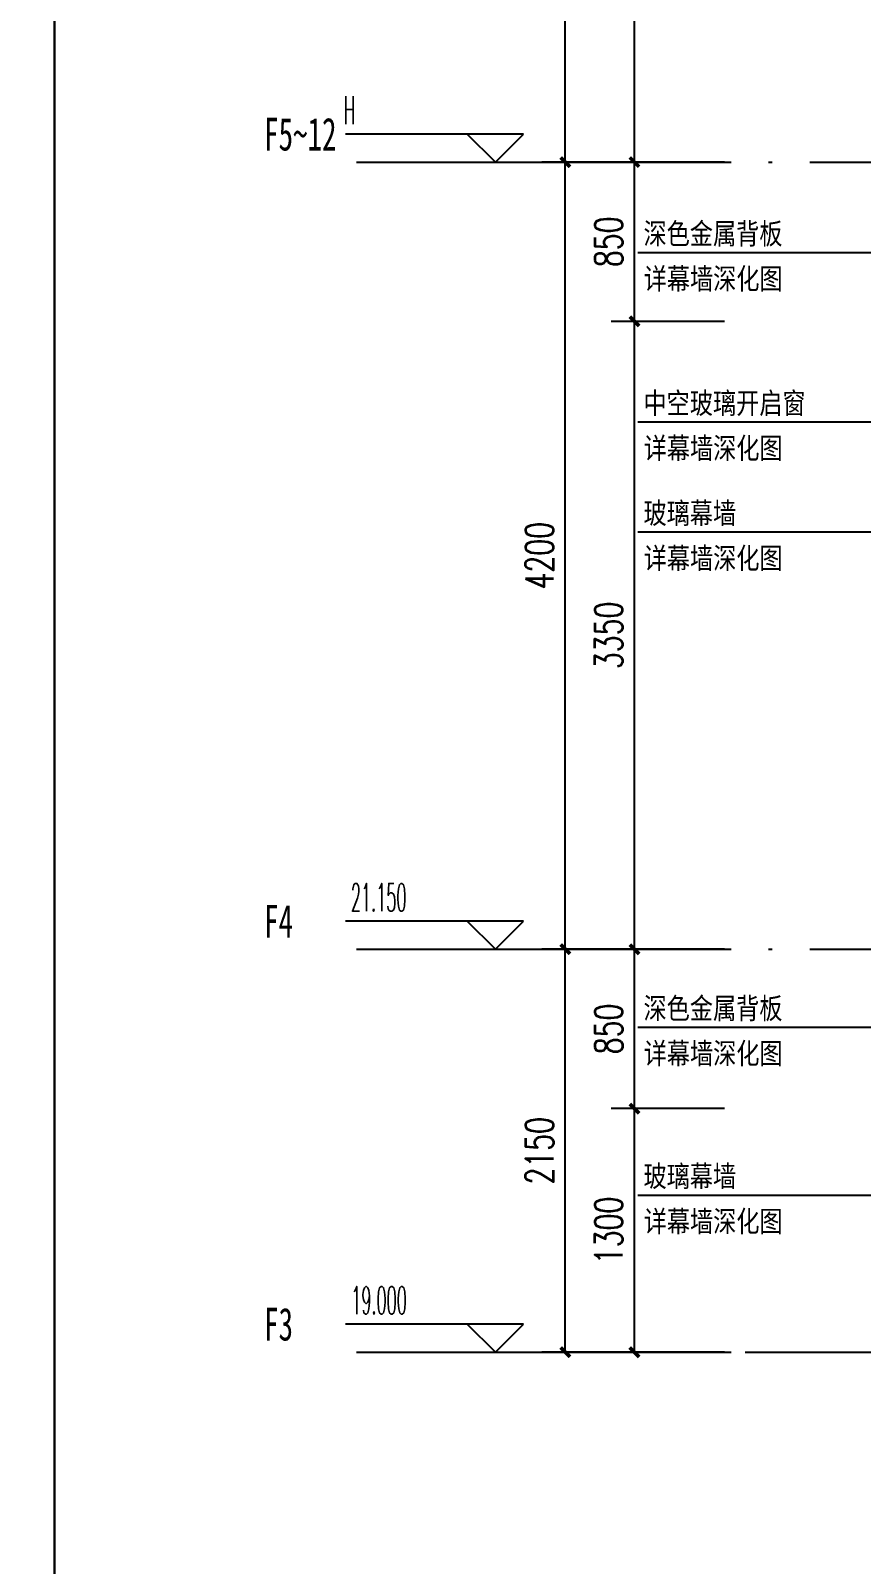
# Model space of a CAD drawing. Header units: millimetres. Extents: x 12351878 to 12381578, y 696206 to 738256.
# Drawn here: x 12361800 to 12366235, y 700652 to 708835 of the extents above; entities that cross this region are included whole.
import ezdxf

# ---------------------------------------------------------------- set-up
doc = ezdxf.new("R2010")
doc.units = ezdxf.units.MM
doc.header["$LTSCALE"] = 1000
doc.linetypes.add('DOTE', pattern=[2.42, 2, -0.2, 0.02, -0.2])
for name, color, linetype in [('A-ANNO-DIMS', 3, 'Continuous'), ('A-ANNO-ELEV', 3, 'Continuous'), ('A-ANNO-SYMB', 3, 'Continuous'), ('A-ANNO-TEXT', 7, 'Continuous'), ('DIM_LEAD', 3, 'Continuous'), ('DOTE', 16, 'DOTE'), ('PUB_TEXT', 7, 'Continuous')]:
    doc.layers.add(name, color=color, linetype=linetype)
doc.styles.add('_TCH_DIM', font='SIMPLEX.shx', dxfattribs={"width": 0.6, "bigfont": 'GBCBIG.shx'})
doc.styles.add('_TCH_DIM_T3', font='SIMPLEX', dxfattribs={"width": 0.705882, "bigfont": 'GBCBIG'})
doc.styles.add('宋体', font='', dxfattribs={"width": 0.65})
doc.styles.get('宋体').set_extended_font_data('SimSun')
doc.dimstyles.new('_TCH_ARCH&&50', dxfattribs={"dimtxt": 148.75, "dimasz": 50, "dimexe": 125, "dimexo": 150, "dimgap": 63.125, "dimtad": 1, "dimdec": 0, "dimzin": 0, "dimdsep": 46, "dimtxsty": '_TCH_DIM_T3', "dimblk": 'ARCHTICK', "dimcen": 0.09, "dimclrt": 7, "dimazin": 2, "dimtfac": 1, "dimtdec": 0, "dimtix": 1, "dimtmove": 2, "dimatfit": 3, "dimfxl": 0, "dimtolj": 1, "dimtzin": 0, "dimarcsym": 0})

# ---------------------------------------------------------------- blocks, each defined once
blk = doc.blocks.new('asdgfdfssh')
blk.add_lwpolyline([(0, 37050), (9550, 37050), (9550, 0), (0, 0)], close=True)
blk = doc.blocks.new('_ArchTick')
at = {"color": 0, "linetype": 'ByBlock', "const_width": 0.4}
blk.add_lwpolyline([(-0.5, -0.5), (0.5, 0.5)], dxfattribs=at)
blk = doc.blocks.new('*D207')
at = {"layer": 'A-ANNO-DIMS', "color": 0, "lineweight": -2, "transparency": 16777216}
for p, q in [((12365024, 703933.5), (12364529.8, 703933.5)), ((12364654.8, 701783.5), (12364654.8, 703933.5)), ((12365024, 701783.5), (12364529.8, 701783.5))]:
    blk.add_line(p, q, dxfattribs=at)
at = {"layer": 'Defpoints', "color": 0, "transparency": 16777216}
for p in [(12364654.8, 703933.5), (12365174, 703933.5), (12365174, 701783.5)]:
    blk.add_point(p, dxfattribs=at)
at = {"layer": 'A-ANNO-DIMS', "color": 0, "lineweight": -2, "transparency": 16777216, "xscale": 50, "yscale": 50, "zscale": 50}
for p, rotation in [((12364654.8, 703933.5), 90), ((12364654.8, 701783.5), 270)]:
    blk.add_blockref('_ArchTick', p, dxfattribs=dict(at, rotation=rotation))
at = {"layer": 'A-ANNO-DIMS', "color": 7, "transparency": 16777216, "insert": (12364517.3, 702858.5), "char_height": 148.75, "attachment_point": 5, "rotation": 90, "style": '_TCH_DIM_T3'}
blk.add_mtext('\\A1;2150', dxfattribs=at)
blk = doc.blocks.new('*D208')
at = {"layer": 'A-ANNO-DIMS', "color": 0, "lineweight": -2, "transparency": 16777216}
for p, q in [((12365024, 708133.5), (12364529.8, 708133.5)), ((12364654.8, 703933.5), (12364654.8, 708133.5)), ((12365024, 703933.5), (12364529.8, 703933.5))]:
    blk.add_line(p, q, dxfattribs=at)
at = {"layer": 'Defpoints', "color": 0, "transparency": 16777216}
for p in [(12364654.8, 708133.5), (12365174, 708133.5), (12365174, 703933.5)]:
    blk.add_point(p, dxfattribs=at)
at = {"layer": 'A-ANNO-DIMS', "color": 0, "lineweight": -2, "transparency": 16777216, "xscale": 50, "yscale": 50, "zscale": 50}
for p, rotation in [((12364654.8, 708133.5), 90), ((12364654.8, 703933.5), 270)]:
    blk.add_blockref('_ArchTick', p, dxfattribs=dict(at, rotation=rotation))
at = {"layer": 'A-ANNO-DIMS', "color": 7, "transparency": 16777216, "insert": (12364517.3, 706033.5), "char_height": 148.75, "attachment_point": 5, "rotation": 90, "style": '_TCH_DIM_T3'}
blk.add_mtext('\\A1;4200', dxfattribs=at)
blk = doc.blocks.new('*D209')
at = {"layer": 'A-ANNO-DIMS', "color": 0, "lineweight": -2, "transparency": 16777216}
for p, q in [((12365024, 711733.5), (12364529.8, 711733.5)), ((12364654.8, 708133.5), (12364654.8, 711733.5)), ((12365024, 708133.5), (12364529.8, 708133.5))]:
    blk.add_line(p, q, dxfattribs=at)
at = {"layer": 'Defpoints', "color": 0, "transparency": 16777216}
for p in [(12364654.8, 711733.5), (12365174, 711733.5), (12365174, 708133.5)]:
    blk.add_point(p, dxfattribs=at)
at = {"layer": 'A-ANNO-DIMS', "color": 0, "lineweight": -2, "transparency": 16777216, "xscale": 50, "yscale": 50, "zscale": 50}
for p, rotation in [((12364654.8, 711733.5), 90), ((12364654.8, 708133.5), 270)]:
    blk.add_blockref('_ArchTick', p, dxfattribs=dict(at, rotation=rotation))
at = {"layer": 'A-ANNO-DIMS', "color": 7, "transparency": 16777216, "insert": (12364517.3, 709933.5), "char_height": 148.75, "attachment_point": 5, "rotation": 90, "style": '_TCH_DIM_T3'}
blk.add_mtext('\\A1;3600', dxfattribs=at)
blk = doc.blocks.new('*D215')
at = {"layer": 'A-ANNO-DIMS', "color": 0, "lineweight": -2, "transparency": 16777216}
for p, q in [((12365504.6, 703083.5), (12364899, 703083.5)), ((12365024, 701783.5), (12365024, 703083.5)), ((12365504.6, 701783.5), (12364899, 701783.5))]:
    blk.add_line(p, q, dxfattribs=at)
at = {"layer": 'Defpoints', "color": 0, "transparency": 16777216}
for p in [(12365024, 703083.5), (12365654.6, 703083.5), (12365654.6, 701783.5)]:
    blk.add_point(p, dxfattribs=at)
at = {"layer": 'A-ANNO-DIMS', "color": 0, "lineweight": -2, "transparency": 16777216, "xscale": 50, "yscale": 50, "zscale": 50}
for p, rotation in [((12365024, 703083.5), 90), ((12365024, 701783.5), 270)]:
    blk.add_blockref('_ArchTick', p, dxfattribs=dict(at, rotation=rotation))
at = {"layer": 'A-ANNO-DIMS', "color": 7, "transparency": 16777216, "insert": (12364886.5, 702433.5), "char_height": 148.75, "attachment_point": 5, "rotation": 90, "style": '_TCH_DIM_T3'}
blk.add_mtext('\\A1;1300', dxfattribs=at)
blk = doc.blocks.new('*D216')
at = {"layer": 'A-ANNO-DIMS', "color": 0, "lineweight": -2, "transparency": 16777216}
for p, q in [((12365504.6, 703933.5), (12364899, 703933.5)), ((12365024, 703083.5), (12365024, 703933.5)), ((12365504.6, 703083.5), (12364899, 703083.5))]:
    blk.add_line(p, q, dxfattribs=at)
at = {"layer": 'Defpoints', "color": 0, "transparency": 16777216}
for p in [(12365024, 703933.5), (12365654.6, 703933.5), (12365654.6, 703083.5)]:
    blk.add_point(p, dxfattribs=at)
at = {"layer": 'A-ANNO-DIMS', "color": 0, "lineweight": -2, "transparency": 16777216, "xscale": 50, "yscale": 50, "zscale": 50}
for p, rotation in [((12365024, 703933.5), 90), ((12365024, 703083.5), 270)]:
    blk.add_blockref('_ArchTick', p, dxfattribs=dict(at, rotation=rotation))
at = {"layer": 'A-ANNO-DIMS', "color": 7, "transparency": 16777216, "insert": (12364886.5, 703508.5), "char_height": 148.75, "attachment_point": 5, "rotation": 90, "style": '_TCH_DIM_T3'}
blk.add_mtext('\\A1;850', dxfattribs=at)
blk = doc.blocks.new('*D217')
at = {"layer": 'A-ANNO-DIMS', "color": 0, "lineweight": -2, "transparency": 16777216}
for p, q in [((12365504.6, 707283.5), (12364899, 707283.5)), ((12365024, 703933.5), (12365024, 707283.5)), ((12365504.6, 703933.5), (12364899, 703933.5))]:
    blk.add_line(p, q, dxfattribs=at)
at = {"layer": 'Defpoints', "color": 0, "transparency": 16777216}
for p in [(12365024, 707283.5), (12365654.6, 707283.5), (12365654.6, 703933.5)]:
    blk.add_point(p, dxfattribs=at)
at = {"layer": 'A-ANNO-DIMS', "color": 0, "lineweight": -2, "transparency": 16777216, "xscale": 50, "yscale": 50, "zscale": 50}
for p, rotation in [((12365024, 707283.5), 90), ((12365024, 703933.5), 270)]:
    blk.add_blockref('_ArchTick', p, dxfattribs=dict(at, rotation=rotation))
at = {"layer": 'A-ANNO-DIMS', "color": 7, "transparency": 16777216, "insert": (12364886.5, 705608.5), "char_height": 148.75, "attachment_point": 5, "rotation": 90, "style": '_TCH_DIM_T3'}
blk.add_mtext('\\A1;3350', dxfattribs=at)
blk = doc.blocks.new('*D218')
at = {"layer": 'A-ANNO-DIMS', "color": 0, "lineweight": -2, "transparency": 16777216}
for p, q in [((12365504.6, 708133.5), (12364899, 708133.5)), ((12365024, 707283.5), (12365024, 708133.5)), ((12365504.6, 707283.5), (12364899, 707283.5))]:
    blk.add_line(p, q, dxfattribs=at)
at = {"layer": 'Defpoints', "color": 0, "transparency": 16777216}
for p in [(12365024, 708133.5), (12365654.6, 708133.5), (12365654.6, 707283.5)]:
    blk.add_point(p, dxfattribs=at)
at = {"layer": 'A-ANNO-DIMS', "color": 0, "lineweight": -2, "transparency": 16777216, "xscale": 50, "yscale": 50, "zscale": 50}
for p, rotation in [((12365024, 708133.5), 90), ((12365024, 707283.5), 270)]:
    blk.add_blockref('_ArchTick', p, dxfattribs=dict(at, rotation=rotation))
at = {"layer": 'A-ANNO-DIMS', "color": 7, "transparency": 16777216, "insert": (12364886.5, 707708.5), "char_height": 148.75, "attachment_point": 5, "rotation": 90, "style": '_TCH_DIM_T3'}
blk.add_mtext('\\A1;850', dxfattribs=at)
blk = doc.blocks.new('*D219')
at = {"layer": 'A-ANNO-DIMS', "color": 0, "lineweight": -2, "transparency": 16777216}
for p, q in [((12365504.6, 710883.5), (12364899, 710883.5)), ((12365024, 708133.5), (12365024, 710883.5)), ((12365504.6, 708133.5), (12364899, 708133.5))]:
    blk.add_line(p, q, dxfattribs=at)
at = {"layer": 'Defpoints', "color": 0, "transparency": 16777216}
for p in [(12365024, 710883.5), (12365654.6, 710883.5), (12365654.6, 708133.5)]:
    blk.add_point(p, dxfattribs=at)
at = {"layer": 'A-ANNO-DIMS', "color": 0, "lineweight": -2, "transparency": 16777216, "xscale": 50, "yscale": 50, "zscale": 50}
for p, rotation in [((12365024, 710883.5), 90), ((12365024, 708133.5), 270)]:
    blk.add_blockref('_ArchTick', p, dxfattribs=dict(at, rotation=rotation))
at = {"layer": 'A-ANNO-DIMS', "color": 7, "transparency": 16777216, "insert": (12364886.5, 709508.5), "char_height": 148.75, "attachment_point": 5, "rotation": 90, "style": '_TCH_DIM_T3'}
blk.add_mtext('\\A1;2750', dxfattribs=at)

msp = doc.modelspace()

# ---------------------------------------------------------------- linework, layer by layer
at = {"layer": 'A-ANNO-ELEV'}
for p, q in [((12364431.5, 708283.5), (12363481.5, 708283.5)), ((12364281.5, 708133.5), (12364131.5, 708283.5)), ((12364281.5, 708133.5), (12364431.5, 708283.5)), ((12364431.5, 704083.5), (12363481.5, 704083.5)), ((12364281.5, 703933.5), (12364131.5, 704083.5)), ((12364281.5, 703933.5), (12364431.5, 704083.5)), ((12364431.5, 701933.5), (12363481.5, 701933.5)), ((12364281.5, 701783.5), (12364131.5, 701933.5)), ((12364281.5, 701783.5), (12364431.5, 701933.5))]:
    msp.add_line(p, q, dxfattribs=at)
at = {"layer": 'A-ANNO-SYMB'}
msp.add_lwpolyline([(12365615.6, 701783.5), (12367720.5, 701783.5), (12367758.8, 701888.5), (12367795.8, 701678.5), (12367833, 701783.5), (12369938, 701783.5)], dxfattribs=at)
at = {"layer": 'DIM_LEAD'}
for p, q in [((12366444.5, 707650, 0), (12365041.5, 707650, 0)), ((12366534.5, 706745.5, 0), (12365041.5, 706745.5)), ((12366360, 706158.5), (12365041.5, 706158.5)), ((12366444.5, 703516.5, 0), (12365041.5, 703516.5, 0)), ((12366360, 702620.5), (12365041.5, 702620.5))]:
    msp.add_line(p, q, dxfattribs=at)
at = {"layer": 'DOTE'}
for p, q in [((12363539.5, 708133.5), (12370883.5, 708133.5)), ((12363539.5, 703933.5), (12370883.5, 703933.5)), ((12363539.5, 701783.5), (12370883.5, 701783.5))]:
    msp.add_line(p, q, dxfattribs=at)

# ---------------------------------------------------------------- block references
for p in [(12352377.5, 699956.4), (12361927.5, 699956.4)]:
    msp.add_blockref('asdgfdfssh', p)

# ---------------------------------------------------------------- texts
at = {"layer": 'A-ANNO-TEXT', "style": '_TCH_DIM', "width": 0.423529}
for s, height, p in [('H', 148.8, (12363472.8, 708336)), ('21.150', 148.75, (12363509.7, 704136)), ('19.000', 148.75, (12363511.5, 701986))]:
    msp.add_text(s, height=height, dxfattribs=at).set_placement(p)
at = {"layer": 'PUB_TEXT', "style": '宋体'}
for s, height, width, p in [('F5~12', 175, 0.65, (12363046.3, 708195.6)), ('深色金属背板 ', 113.29, 0.8, (12365072.3, 707695.6, 0)), ('详幕墙深化图', 113.29, 0.8, (12365073.3, 707455, 0)), ('中空玻璃开启窗 ', 113.29, 0.8, (12365072.3, 706791.1)), ('详幕墙深化图', 113.29, 0.8, (12365073.3, 706550.5)), ('玻璃幕墙', 113.29, 0.8, (12365072.3, 706204.1)), ('详幕墙深化图', 113.29, 0.8, (12365073.3, 705963.5)), ('F4', 175, 0.65, (12363046.3, 703995.6)), ('深色金属背板 ', 113.29, 0.8, (12365072.3, 703562.1, 0)), ('详幕墙深化图', 113.29, 0.8, (12365073.3, 703321.5, 0)), ('玻璃幕墙', 113.29, 0.8, (12365072.3, 702666.1)), ('详幕墙深化图', 113.29, 0.8, (12365073.3, 702425.5)), ('F3', 175, 0.65, (12363046.3, 701845.6))]:
    msp.add_text(s, height=height, dxfattribs=dict(at, width=width)).set_placement(p)

# ---------------------------------------------------------------- dimensions: what is measured, and where the dimension line sits
at = {"layer": 'A-ANNO-DIMS'}
for p1, p2, distance, picture, middle in [((12365174, 708133.5), (12365174, 711733.5), 519.2, '*D209', (12364517.3, 709933.5)), ((12365654.6, 708133.5), (12365654.6, 710883.5), 630.6, '*D219', (12364886.5, 709508.5)), ((12365174, 703933.5), (12365174, 708133.5), 519.2, '*D208', (12364517.3, 706033.5)), ((12365654.6, 707283.5), (12365654.6, 708133.5), 630.6, '*D218', (12364886.5, 707708.5)), ((12365654.6, 703933.5), (12365654.6, 707283.5), 630.6, '*D217', (12364886.5, 705608.5)), ((12365174, 701783.5), (12365174, 703933.5), 519.2, '*D207', (12364517.3, 702858.5)), ((12365654.6, 703083.5), (12365654.6, 703933.5), 630.6, '*D216', (12364886.5, 703508.5)), ((12365654.6, 701783.5), (12365654.6, 703083.5), 630.6, '*D215', (12364886.5, 702433.5))]:
    dim = msp.add_aligned_dim(p1=p1, p2=p2, distance=distance, dimstyle='_TCH_ARCH&&50', dxfattribs=at)
    dim.commit()
    dim.dimension.update_dxf_attribs({"geometry": picture, "text_midpoint": middle})

doc.saveas('drawing.dxf')
